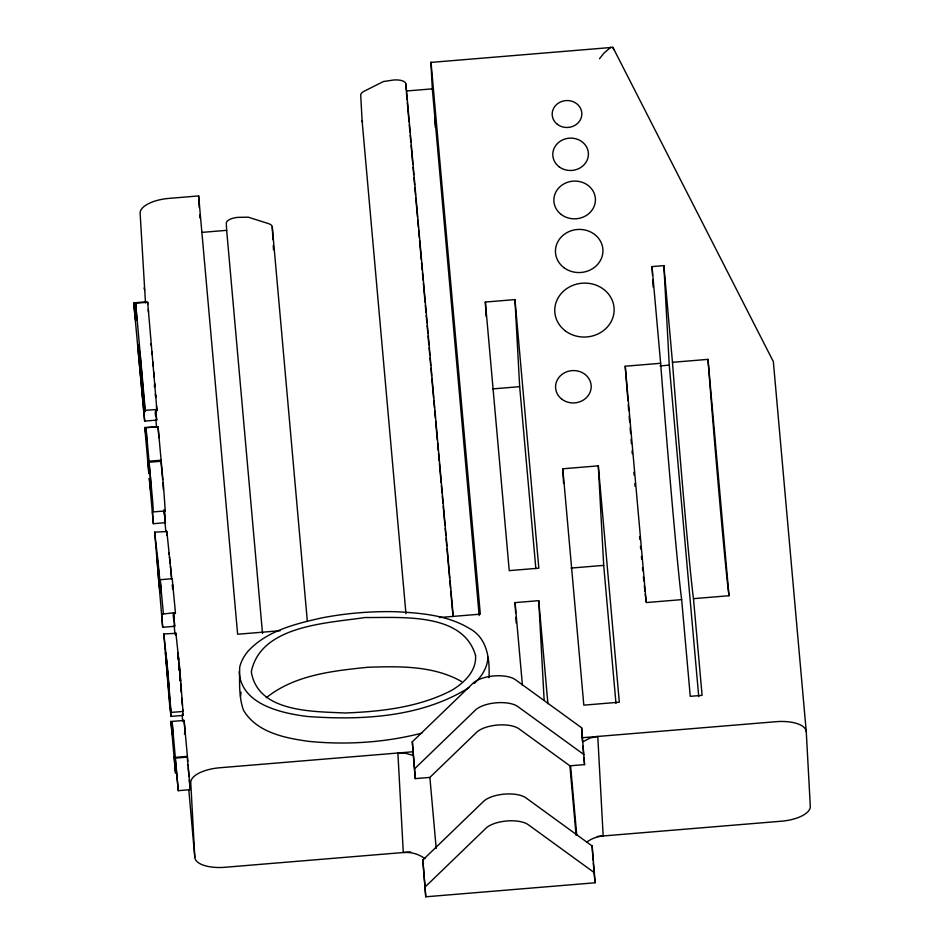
<?xml version="1.0" encoding="UTF-8"?>
<svg xmlns="http://www.w3.org/2000/svg" width="944" height="944" viewBox="0 0 944 944"><rect width="100%" height="100%" fill="white"/><g stroke="black" fill="none" stroke-linecap="round" stroke-linejoin="round"><path stroke-width="1.42" d="M145.824 302.587L145.718 301.844L133.706 302.835L144.68 421.107L156.692 420.104L155.925 410.888M145.718 301.844L145.754 302.694M168.657 554.069L168.764 552.854L169.059 554.128M163.819 633.967L175.926 633.318L179.891 670.464L183.006 711.493L170.947 712.401L167.879 671.455L163.819 633.967L169.802 706.891M163.347 489.488L162.934 482.667M162.675 627.288L161.66 614.391L163.418 613.966L160.197 579.722L172.209 578.719L175.23 610.485L175.431 613.506L173.672 613.399L174.687 626.297L162.675 627.288L154.651 532.145L166.864 531.566L171.607 577.268M156.857 410.062L156.964 410.77L147.689 302.245L135.676 303.236L136.868 320.158L135.393 319.509L133.706 302.835M147.689 302.245L147.795 304.11M165.259 510.952L164.48 511.223L165.365 522.693L153.341 523.696L152.503 511.955L165.259 510.952L163.572 486.915L158.049 426.7L146.037 427.691L146.698 440.164L144.798 427.526L156.869 427.007M180.847 686.182L180.788 684.034M421.909 733.099C385.176 742.598 346.601 745.076 308.865 741.382C285.147 738.114 256.792 732.568 243.54 710.325C238.572 696.814 239.705 681.485 239.658 667.302C241.003 661.425 244 656.139 247.776 651.49C266.739 630.675 295.673 623.772 322.069 617.848A315.992 286.858 -3.1 0 1 395.984 611.724C421.048 613.034 447.456 615.134 469.416 628.456C487.552 638.05 489.853 659.408 489.004 677.745M240.543 696.448L241.003 692.176M487.895 657.26C487.588 667.561 481.605 676.577 474.313 683.444M166.663 531.153L166.734 535.272M597.292 836.455L781.384 821.209A29.701 12.449 -5.1 0 0 810.306 806.318L806.259 731.683L773.348 361.635L612.88 47.342L430.924 62.41L432.317 88.854L479.163 615.547M187.372 758.646L190.334 789.621L178.286 790.694L172.091 721.428L184.104 720.437L187.88 761.395M144.68 421.107L137.635 344.997L138.32 344.666L142.745 397.459L143.736 400.539L138.603 344.949L139.382 346.342M599.499 58.752L603.971 53.1L610.898 47.2M412.327 741.819L473.062 683.185A23.765 9.959 -5.1 0 1 493.948 675.939A23.765 9.959 -5.1 0 1 515.412 679.692L581.634 727.8L584.56 764.605L569.905 765.82L518.964 728.803A23.765 9.959 -5.1 0 0 497.5 725.051A23.765 9.959 -5.1 0 0 476.614 732.296L429.874 777.419L415.266 778.623L412.327 741.819L415.266 778.623M414.723 768.676L475.446 710.041A23.765 9.959 -5.1 0 1 496.343 702.796A23.765 9.959 -5.1 0 1 517.808 706.549L584.017 754.657M422.841 859.996L483.576 801.362A23.765 9.959 -5.1 0 1 504.462 794.116A23.765 9.959 -5.1 0 1 525.926 797.869L592.136 845.966L595.074 882.782L425.768 896.8L422.841 859.996L425.768 896.8M425.237 886.853L485.959 828.218A23.765 9.959 -5.1 0 1 506.857 820.973A23.765 9.959 -5.1 0 1 528.321 824.726L594.531 872.822M266.314 697.722C294.599 674.936 332.843 670.854 367.735 667.278C399.241 666.204 433.343 665.473 461.592 681.556M469.133 687.503C421.744 717.405 362.071 720.414 307.52 716.496C281.111 713.204 240.744 704.354 239.198 671.573M175.832 632.976L175.702 635.029M146.001 427.703L152.798 502.94L153.282 511.329L152.503 511.955M158.049 426.7L158.922 437.709M163.418 613.966L175.407 612.597M406.274 91.013L432.317 88.854M280.026 630.734L237.628 634.25L198.641 195.927L169.047 198.382A29.701 12.449 -5.1 0 0 140.125 213.261L145.47 302.576M202.063 232.377L226.666 230.336L226.289 223.327A11.883 4.98 -5.1 0 1 237.853 217.368L248.26 217.179L268.603 223.657A11.883 4.98 -5.1 0 1 272.261 226.89L307.331 621.235M652.033 266.597L663.868 265.618L672.47 362.307A173.448 2.289 85.3 0 0 693.486 598.661L702.088 695.35L690.253 696.33L681.651 599.641A173.448 2.289 85.3 0 1 660.635 363.287L652.033 266.597L652.505 275.377M485.346 302.045L514.952 299.602L538.835 568.182L509.241 570.624L485.346 302.045L486.136 316.559M627.913 400.527A173.448 2.289 85.3 0 1 625.223 366.225L660.635 363.287M672.47 362.307L707.988 359.369L729.004 595.723L693.486 598.661M660.057 365.894L669.261 365.139L663.868 265.618M139.83 351.369L144.951 411.761L145.258 410.38L157.282 409.389M492.886 388.893L519.66 386.674L514.952 299.602M149.022 461.191L161.046 460.2M149.105 462.253L161.129 461.262M562.789 468.79L598.307 465.852L619.323 702.206L583.817 705.144L562.789 468.79L563.58 483.422M571.026 568.076L603.7 565.373L598.307 465.852M515.625 612.857L515.07 602.614L538.741 600.655L547.909 703.728M439.373 617.541L480.319 614.155L430.995 62.103M681.651 599.641L646.239 602.567L625.223 366.225M170.947 712.401L165.519 652.658L170.947 716.402L182.959 715.41L182.676 711.788M175.36 757.348L187.372 756.356M175.431 758.115L187.443 757.123M412.87 751.766L219.681 767.767A29.701 12.449 -5.1 0 0 190.759 782.659L194.806 857.294A29.701 12.449 -5.1 0 0 225.073 867.276L410.628 851.913M586.625 842.225A29.701 26.963 -3.1 0 1 603.169 835.971L597.776 736.45L590.201 738.007L582.542 741.913L582.165 737.748L775.992 721.7A29.701 12.449 -5.1 0 1 806.259 731.683M413.012 755.377L405.637 753.288L397.896 753.005L403.289 852.526A29.701 26.963 -3.1 0 1 424.906 858.662M184.34 734.007L185.213 733.771L184.104 720.437M165.365 522.693L164.126 509.595M153.341 523.696L149.341 479.08L149.305 478.301L150.474 489.688L151.252 490.644L150.367 477.334L148.786 461.498L147.984 461.392L148.857 473.617L144.774 427.526M183.006 711.493L182.758 709.676M154.651 532.145L158.273 563.662L160.409 592.844L158.97 585.103L156.751 553.845L158.887 572.206M612.88 47.342L613.683 49.595M174.687 626.297L173.401 613.116M182.959 715.41L182.629 712.991M178.286 790.694L175.206 758.256L174.274 756.781L175.537 773.124L175.183 769.938L170.911 721.228L172.256 734.633L173.035 735.317L172.091 721.428M156.692 420.104L155.347 410.864M135.676 303.236L145.258 410.38M154.533 387.406L154.297 385.199M169.424 556.842L170.144 563.332M190.11 788.417L189.272 779.98M183.053 721.098L182.947 720.142L182.971 721.086M170.191 707.788L170.947 716.402M178.711 659.903L177.92 653.047L178.451 659.242M161.046 462.631L162.675 479.599M151.394 345.339L151.276 344.206L150.615 343.958L150.651 344.702M170.416 566.011L171.619 579.38M178.959 662.287L179.773 671.208M188.009 764.782L188.127 766.044M156.456 405.743L156.704 408.481M669.261 365.139L698.737 696.601M603.7 565.373L615.972 703.363M582.92 746.161L583.545 753.253M583.923 757.513L584.56 764.605M593.056 860.161L592.136 845.966M593.304 862.993L593.941 870.061M594.189 872.881L595.074 882.782M570.577 765.761L576.76 835.334M569.905 765.82L576.1 835.393M519.66 386.674L535.85 568.666M515.07 602.614L522.421 685.368M405.955 613.753L362.107 120.832L360.714 95.108A11.883 4.98 -5.1 0 1 363.995 91.297L383.453 81.526L393.79 79.992A11.883 4.98 -5.1 0 1 405.896 83.992L453.262 616.526M406.404 92.477L407.053 99.816M407.324 102.743L409.012 121.811M409.271 124.75L409.932 132.089M410.192 135.016L410.841 142.355M411.1 145.293L412.799 164.362M413.059 167.289L413.708 174.628M413.979 177.566L414.628 184.894M414.888 187.832L415.537 195.172M415.797 198.098L417.496 217.179M417.755 220.105L418.404 227.445M418.676 230.371L419.325 237.711M419.584 240.649L421.284 259.718M421.543 262.656L422.192 269.984M422.452 272.922L423.113 280.25M423.372 283.188L425.06 302.257M425.331 305.195L425.98 312.535M426.24 315.461L426.889 322.801M427.148 325.727L427.809 333.067M428.069 336.005L428.847 344.808M429.107 347.734L429.768 355.074M430.027 358.012L430.676 365.34M430.936 368.278L431.585 375.606M431.845 378.544L433.544 397.613M433.803 400.551L434.464 407.891M434.724 410.817L435.373 418.157M435.632 421.095L437.332 440.164M437.591 443.09L438.24 450.43M438.5 453.368L439.161 460.696M439.42 463.634L441.119 482.703M441.379 485.641L442.028 492.969M442.288 495.907L442.937 503.246M443.196 506.173L444.895 525.253M445.155 528.18L445.816 535.519M446.075 538.446L446.724 545.785M446.984 548.724L449.592 578.058M449.851 580.997L450.512 588.324M450.772 591.263L452.99 616.208M429.874 777.419L436.199 848.444M226.666 230.336L262.515 633.483M151.972 351.817L152.232 354.708M152.869 361.941L153.258 366.272M178.841 663.608L179.49 670.901M179.879 675.279L180.398 681.108M178.003 656.21L178.381 660.54M178.9 666.322L179.289 670.665M179.797 676.435L180.186 680.777M180.835 687.999L181.213 692.341M181.732 698.112L182.369 705.345M155.253 412.646L155.512 415.572M155.913 419.974L156.562 427.313M163.996 510.964L164.398 515.365M164.787 519.766L165.825 531.507M173.271 615.158L173.661 619.559M174.18 625.424L174.97 634.238M182.145 714.95L182.664 720.815M188.8 789.786L194.806 857.294M159.147 573.303L161.2 593.115L160.197 579.722M172.693 584.808L173.035 588.678M153.778 372.054L154.226 377.187M148.243 309.372L148.503 312.24M154.781 383.547L155.005 386.049M179.879 672.411L180.611 681.297M155.323 394.073L155.607 397.389M188.965 776.475L188.281 767.909M172.245 584.678L172.634 589.386M155.772 395.276L155.89 396.94M652.741 279.778L653.142 287.094M581.634 727.8L582.165 737.748M538.741 600.655L544.133 700.165M515.861 617.246L516.179 623.099M434.712 115.711L435.349 127.428M405.896 83.992L406.203 89.609M272.261 226.89L272.958 239.752M273.264 245.475L273.5 249.759M198.641 195.927L199.267 207.633M199.668 214.937L199.821 217.863M144.727 290.032A29.701 12.449 -5.1 0 1 144.161 287.908M646.097 601.375A173.448 2.289 85.3 0 1 645.236 594.036M644.941 591.404A173.448 2.289 85.3 0 1 644.315 585.54M643.843 580.985A173.448 2.289 85.3 0 1 643.407 576.808M642.817 570.813A173.448 2.289 85.3 0 1 642.498 567.674M641.696 559.332A173.448 2.289 85.3 0 1 641.413 556.405M640.716 549.042A173.448 2.289 85.3 0 1 640.457 546.352M639.82 539.425A173.448 2.289 85.3 0 1 639.548 536.581M635.064 486.313A173.448 2.289 85.3 0 1 634.828 483.54M634.097 475.127A173.448 2.289 85.3 0 1 633.861 472.307M632.279 453.745A173.448 2.289 85.3 0 1 632.043 450.854M631.43 443.633A173.448 2.289 85.3 0 1 631.076 439.302M630.592 433.532A173.448 2.289 85.3 0 1 630.12 427.75M629.648 421.968A173.448 2.289 85.3 0 1 629.176 416.21M628.716 410.498A173.448 2.289 85.3 0 1 628.256 404.787M729.004 595.723A173.448 2.289 85.3 0 1 707.988 359.369M362.579 122.095A11.883 4.98 -5.1 0 1 362.107 120.832M475.575 655.643C476.614 671.184 463.882 683.078 451.61 690.394C418.806 707.375 381.234 711.634 344.831 712.991C313.585 711.363 257.854 712.791 251.316 671.798C260.792 624.975 327.946 623.252 365.045 617.518C400.339 617.907 463.197 611.842 475.575 655.643M168.846 687.043L165.908 654.039L168.846 687.043M561.833 399.182A17.818 16.178 -3.1 0 0 590.909 389.494A17.818 16.178 -3.1 0 0 567.403 371.558A17.818 16.178 -3.1 0 0 561.833 399.182M557.397 124.372A14.844 13.476 -3.1 0 0 581.61 116.301A14.844 13.476 -3.1 0 0 562.034 101.362A14.844 13.476 -3.1 0 0 557.397 124.372M559.049 166.734A17.818 16.178 -3.1 0 0 588.124 157.046A17.818 16.178 -3.1 0 0 564.618 139.11A17.818 16.178 -3.1 0 0 559.049 166.734M561.184 214.465A20.792 18.868 -3.1 0 0 595.098 203.172A20.792 18.868 -3.1 0 0 567.674 182.239A20.792 18.868 -3.1 0 0 561.184 214.465M563.804 267.565A23.765 21.57 -3.1 0 0 602.555 254.656A23.765 21.57 -3.1 0 0 571.226 230.737A23.765 21.57 -3.1 0 0 563.804 267.565M565.208 330.801A29.701 26.963 -3.1 0 0 613.659 314.659A29.701 26.963 -3.1 0 0 574.483 284.769A29.701 26.963 -3.1 0 0 565.208 330.801"/></g></svg>
